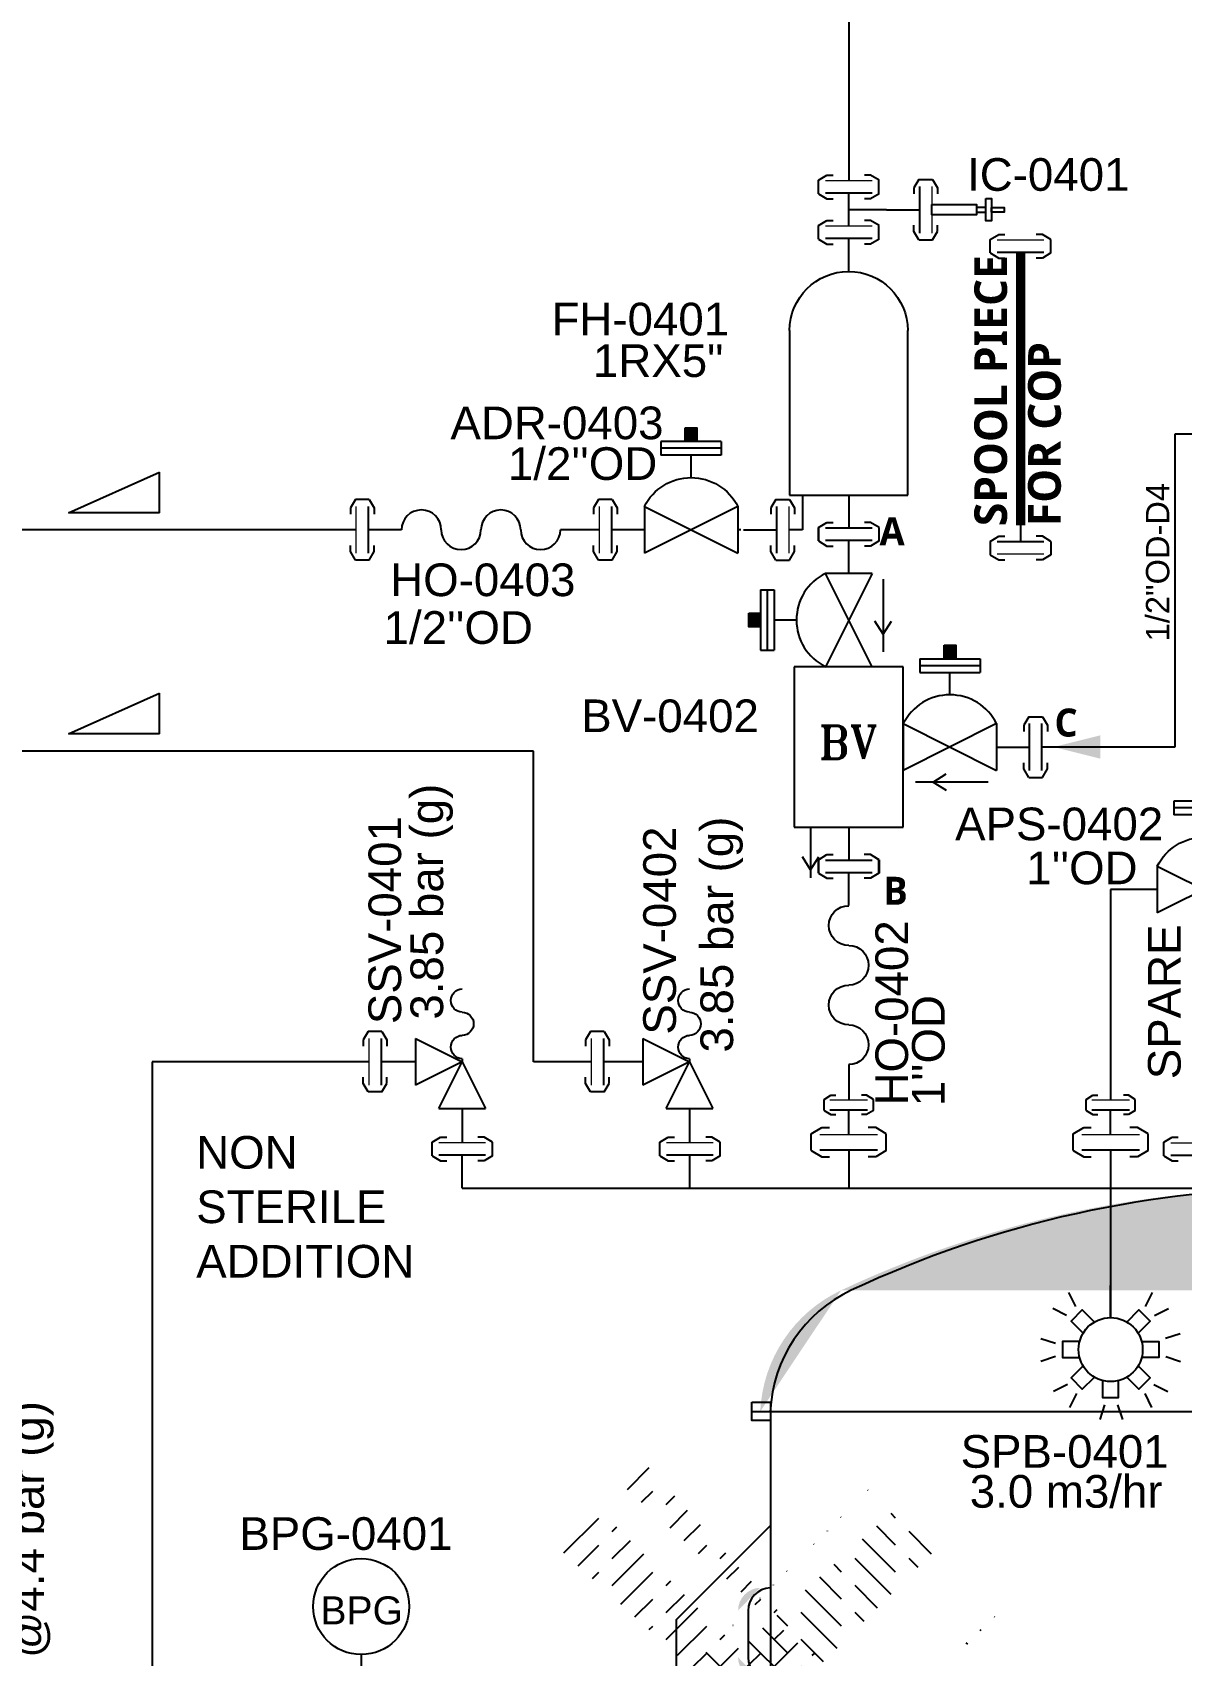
# Model space of a CAD drawing. Header units: millimetres. Extents: x -6754 to 5895, y -4820 to 1016.
# Drawn here: x -1729.7 to -1606.6, y -1649 to -1475.1 of the extents above; entities that cross this region are included whole.
import ezdxf

# ---------------------------------------------------------------- set-up
doc = ezdxf.new("R2010")
doc.units = ezdxf.units.MM
doc.linetypes.add('HIDDEN', pattern=[0.375, 0.25, -0.125])
doc.layers.get('0').update_dxf_attribs({"linetype": 'CONTINUOUS'})
for name, color, linetype in [('can_move', 7, 'CONTINUOUS'), ('E---INDID------', 7, 'CONTINUOUS'), ('E---INDID-TEXT-25-35', 2, 'CONTINUOUS'), ('P---PEQID------', 7, 'CONTINUOUS'), ('P---PEQID-TEXT-25-35', 2, 'CONTINUOUS'), ('P---PFLGD------', 7, 'CONTINUOUS'), ('P---PHOSD-TEXT-25-35', 2, 'CONTINUOUS'), ('P---PLINB-CA050', 7, 'CONTINUOUS'), ('P---PLINB-CHWR047', 7, 'CONTINUOUS'), ('P---PLINB-CIPS114', 7, 'CONTINUOUS'), ('P---PLINB-DRH199', 7, 'CONTINUOUS'), ('P---PLINB-DROD088', 7, 'CONTINUOUS'), ('P---PLINB-DROD100', 7, 'CONTINUOUS'), ('P---PLINB-DROD108', 7, 'CONTINUOUS'), ('P---PLINB-DROD114', 7, 'CONTINUOUS'), ('P---PLINB-DROD122', 7, 'CONTINUOUS'), ('P---PLINB-N201', 7, 'CONTINUOUS'), ('P---PLINB-N2048', 7, 'CONTINUOUS'), ('P---PLINB-P264', 7, 'CONTINUOUS'), ('P---PLINB-PS019', 7, 'CONTINUOUS'), ('P---PLINB-PS110', 7, 'CONTINUOUS'), ('P---PVL3D-TEXT-25-35', 2, 'CONTINUOUS'), ('P---PVLSD-TEXT-18-25', 3, 'CONTINUOUS'), ('P---PVLSD-TEXT-25-35', 2, 'CONTINUOUS'), ('P---STRND------', 7, 'CONTINUOUS'), ('P---STRND-TEXT-25-35', 2, 'CONTINUOUS'), ('P---TANKB-V04', 7, 'CONTINUOUS'), ('VALVE', 6, 'CONTINUOUS')]:
    doc.layers.add(name, color=color, linetype=linetype)
doc.styles.add('ROMANS', font='romans.shx')
doc.styles.add('ROMANT', font='romant.shx')
doc.styles.get("Standard").update_dxf_attribs({"font": 'arial.ttf'})

# ---------------------------------------------------------------- blocks, each defined once
blk = doc.blocks.new('jtf')
for p, q in [((183.73, 67.05), (184.47, 67.49)), ((183.73, 65.87), (183.73, 67.05)), ((184.47, 67.49), (185.01, 67.49)), ((188.27, 67.49), (187.73, 67.49)), ((189.01, 67.05), (188.27, 67.49)), ((189.01, 65.87), (189.01, 67.05)), ((183.73, 65.87), (184.47, 65.43)), ((184.47, 65.43), (185.01, 65.43)), ((186.37, 63.29), (186.37, 65.92)), ((188.27, 65.43), (187.73, 65.43)), ((189.01, 65.87), (188.27, 65.43)), ((182.36, 63.37), (183.48, 64.04)), ((182.36, 61.57), (182.36, 63.37)), ((183.48, 64.04), (184.3, 64.04)), ((189.26, 64.04), (188.44, 64.04)), ((190.38, 63.37), (189.26, 64.04)), ((190.38, 61.57), (190.38, 63.37)), ((182.36, 61.57), (183.48, 60.91)), ((183.48, 60.91), (184.3, 60.91)), ((186.37, 61.66), (186.37, 57.54)), ((189.26, 60.91), (188.44, 60.91)), ((190.38, 61.57), (189.26, 60.91))]:
    blk.add_line(p, q)
at = {"color": 6, "lineweight": 15}
for points in [[(184.34, 67), (188.4, 67)], [(183.28, 63.29), (189.46, 63.29)]]:
    blk.add_lwpolyline(points, dxfattribs=at)
at = {"color": 1}
for points in [[(184.34, 65.92), (188.4, 65.92)], [(183.28, 61.66), (189.46, 61.66)]]:
    blk.add_lwpolyline(points, dxfattribs=at)
blk = doc.blocks.new('phi_15862574930')
at = {"color": 0, "linetype": 'ByBlock'}
blk.add_blockref('jtf', (-186.37, -63.29), dxfattribs=at)
at = {"flags": 1}
for p, rotation in [((0, 3.71), 90), ((0, -5.75), 270)]:
    blk.add_attdef('PHI_CONNECTIONPOINT', p, '', height=0.1, rotation=rotation, dxfattribs=at)
for tag, p in [('MPLANT', (3.84, 1.79)), ('CODE', (6.17, -1.71))]:
    blk.add_attdef(tag, p, '', height=2.5)
blk.add_attdef('PHI_INSERTPOINT', (0, 0), '', height=0.1, dxfattribs=at)
blk = doc.blocks.new('rgyjryjyfrjfhjgfgj')
at = {"color": 0, "linetype": 'ByBlock'}
for p, q in [((716.48, 396.87), (717.39, 397.41)), ((717.39, 397.41), (718.05, 397.41)), ((722.07, 397.41), (721.4, 397.41)), ((722.97, 396.87), (722.07, 397.41)), ((722.97, 395.42), (722.97, 396.87)), ((716.48, 395.42), (717.39, 394.88)), ((717.39, 394.88), (718.05, 394.88)), ((722.07, 394.88), (721.4, 394.88)), ((722.97, 395.42), (722.07, 394.88))]:
    blk.add_line(p, q, dxfattribs=at)
at = {"color": 6, "linetype": 'ByBlock'}
blk.add_line((719.73, 391.95), (719.73, 395.48), dxfattribs=at)
at = {"color": 1, "linetype": 'ByBlock', "lineweight": 15}
blk.add_lwpolyline([(717.23, 396.8), (722.23, 396.8)], dxfattribs=at)
at = {"color": 6, "linetype": 'ByBlock'}
blk.add_lwpolyline([(717.23, 395.48), (722.23, 395.48)], dxfattribs=at)
blk = doc.blocks.new('phi_15825218758')
at = {"color": 0, "linetype": 'ByBlock'}
blk.add_line((-3.24, 3.47), (-3.24, 4.92), dxfattribs=at)
blk.add_blockref('rgyjryjyfrjfhjgfgj', (-719.73, -391.95), dxfattribs=at)
at = {"flags": 1}
for p, rotation in [((0, 4.85), 90), ((0, 0), 270)]:
    blk.add_attdef('PHI_CONNECTIONPOINT', p, '', height=0.1, rotation=rotation, dxfattribs=at)
blk = doc.blocks.new('phi_158253411749')
at = {"color": 0, "linetype": 'ByBlock'}
for p, q in [((-5.27, 0), (-5.27, 14.69)), ((5.27, 14.69), (5.27, 0)), ((5.27, 0), (-5.27, 0))]:
    blk.add_line(p, q, dxfattribs=at)
blk.add_arc((0, 14.69), 5.27, 0, 180, dxfattribs=at)
at = {"flags": 1}
for p, rotation in [((0, 19.96), 90), ((0, 0), 270), ((3.7, 0), 270)]:
    blk.add_attdef('PHI_CONNECTIONPOINT', p, '', height=0.1, rotation=rotation, dxfattribs=at)
for tag, p in [('CODE', (10.48, 12.92)), ('SIZE1_PRAJ', (9.13, 8.87)), ('USER1', (11.27, 4.28))]:
    blk.add_attdef(tag, p, '', height=3.5)
blk = doc.blocks.new('2B100D4')
at = {"color": 3}
for points in [[(25.22, 36.77), (25.22, 48.32)], [(12.66, 40.82), (10.14, 45.81)], [(37.78, 40.82), (40.31, 45.81)], [(9.36, 37.55), (4.39, 40)], [(19.36, 35.17), (15.01, 39.51), (10.93, 35.43), (15.27, 31.09)], [(31.09, 35.17), (35.43, 39.51), (39.51, 35.43), (35.17, 31.09)], [(41.09, 37.55), (46.05, 40)], [(45.01, 29.34), (50.33, 31.08)], [(5.31, 27.37), (0, 29.11)], [(14.04, 28.11), (7.9, 28.11), (7.9, 22.33), (14.04, 22.33)], [(36.41, 28.11), (42.55, 28.11), (42.55, 22.33), (36.41, 22.33)], [(5.29, 22.72), (0.04, 20.94)], [(15.27, 19.36), (10.93, 15.01), (15.01, 10.93), (19.36, 15.27)], [(35.17, 19.36), (39.51, 15.01), (35.43, 10.93), (31.09, 15.27)], [(45.16, 22.72), (50.4, 20.94)], [(9.63, 12.66), (4.64, 10.14)], [(22.33, 14.04), (22.33, 7.9), (28.11, 7.9), (28.11, 14.04)], [(40.82, 12.66), (45.81, 10.14)], [(12.89, 9.36), (10.44, 4.39)], [(37.55, 9.36), (40, 4.39)], [(23.07, 5.31), (21.33, 0)], [(27.72, 5.29), (29.5, 0.04)]]:
    blk.add_lwpolyline(points, dxfattribs=at)
blk.add_circle((25.22, 25.22), 11.55, dxfattribs=at)
blk = doc.blocks.new('phi_158253683561')
at = {"color": 0, "linetype": 'ByBlock', "xscale": 0.395994, "yscale": 0.395994, "zscale": 0.395994}
blk.add_blockref('2B100D4', (-9.99, -9.99), dxfattribs=at)
at = {"flags": 1}
blk.add_attdef('PHI_CONNECTIONPOINT', (0, 9.15), '', height=0.1, rotation=90, dxfattribs=at)
blk.add_attdef('PHI_INSERTPOINT', (0, 0), '', height=0.1, dxfattribs=at)
blk.add_attdef('CODE', (-3.68, -15.21), '', height=3)
blk = doc.blocks.new('phi_15863486504')
at = {"color": 0, "linetype": 'ByBlock'}
blk.add_line((0, 4.27), (0, 0), dxfattribs=at)
blk.add_circle((0, 9.41), 5.14, dxfattribs=at)
blk.add_text('BPG', height=3, dxfattribs=at).set_placement((-4.37, 7.5))
blk.add_attdef('PLANT_BMK', (1.38, 15.48), '', height=3.5, rotation=90)
at = {"flags": 1}
for tag in ['PHI_CONNECTIONPOINT', 'PHI_INSERTPOINT']:
    blk.add_attdef(tag, (0, 0), '', height=0.1, rotation=270, dxfattribs=at)
blk = doc.blocks.new('ADV')
at = {"color": 6}
blk.add_arc((1709.4, 811.99), 5.59, 26.5651, 153.4349, dxfattribs=at)
at = {"layer": 'VALVE'}
for p, q in [((1706.18, 821.46), (1712.63, 821.46)), ((1706.18, 821.46), (1706.18, 819.98)), ((1706.18, 820.72), (1712.63, 820.72)), ((1712.63, 821.46), (1712.63, 819.98)), ((1706.18, 819.98), (1712.63, 819.98)), ((1709.4, 817.58), (1709.4, 819.98)), ((1704.4, 814.49), (1704.4, 809.49)), ((1714.4, 814.49), (1704.4, 809.49)), ((1704.4, 814.49), (1714.4, 809.49)), ((1714.4, 814.49), (1714.4, 809.49))]:
    blk.add_line(p, q, dxfattribs=at)
blk = doc.blocks.new('phi_15863337301')
at = {"color": 0, "linetype": 'ByBlock'}
blk.add_blockref('ADV', (-1709.4, -811.99), dxfattribs=at)
at = {"flags": 1}
blk.add_attdef('PHI_CONNECTIONPOINT', (-5, 0), '', height=0.1, rotation=180, dxfattribs=at)
for tag, p in [('PHI_INSERTPOINT', (0, 0)), ('PHI_CONNECTIONPOINT', (5, 0))]:
    blk.add_attdef(tag, p, '', height=0.1, dxfattribs=at)
for tag, p in [('PRJ_TAG_B', (-8.12, -5.93)), ('DNCALC', (-3.96, -9.44))]:
    blk.add_attdef(tag, p, '', height=2.5)
blk = doc.blocks.new('hhg')
at = {"color": 6}
for centre, start, end in [((385.22, 231.26), 0, 180), ((395.86, 231.26), 0, 180), ((390.54, 231.26), 180, 0), ((401.18, 231.26), 180, 0)]:
    blk.add_arc(centre, 2.66, start, end, dxfattribs=at)
blk = doc.blocks.new('phi_158624461021')
at = {"color": 0, "linetype": 'ByBlock', "xscale": 0.8, "yscale": 0.8, "zscale": 0.8}
blk.add_blockref('hhg', (-306.05, -185.01), dxfattribs=at)
for tag, p, height in [('CODE', (2.57, 8.01), 3.5), ('DN', (4.94, 3.52), 3.5), ('DNCALC', (4.94, 3.52), 2)]:
    blk.add_attdef(tag, p, '', height=height)
at = {"flags": 1}
blk.add_attdef('PHI_CONNECTIONPOINT', (0, 0), '', height=0.08, rotation=180, dxfattribs=at)
blk.add_attdef('PHI_CONNECTIONPOINT', (17.03, 0), '', height=0.08, dxfattribs=at)
blk = doc.blocks.new('phi_158624437617')
at = {"color": 0, "linetype": 'ByBlock'}
blk.add_line((-3.24, 3.47), (-3.24, 4.92), dxfattribs=at)
blk.add_blockref('rgyjryjyfrjfhjgfgj', (-719.73, -391.95), dxfattribs=at)
at = {"flags": 1}
for p, rotation in [((0, 4.85), 90), ((0, 0), 270)]:
    blk.add_attdef('PHI_CONNECTIONPOINT', p, '', height=0.1, rotation=rotation, dxfattribs=at)
blk = doc.blocks.new('icc')
at = {"color": 0, "linetype": 'ByBlock'}
for points in [[(253.08, 350.51), (257.85, 350.51), (257.85, 349.41), (253.08, 349.41)], [(258.86, 350.2), (257.85, 350.2), (257.85, 349.71), (258.86, 349.71)], [(258.86, 351.15), (259.47, 351.15), (259.47, 348.77), (258.86, 348.77)], [(259.47, 350.2), (260.84, 350.2), (260.84, 349.71), (259.47, 349.71)]]:
    blk.add_lwpolyline(points, close=True, dxfattribs=at)
blk = doc.blocks.new('phi_15578922970')
at = {"color": 0, "linetype": 'ByBlock'}
blk.add_blockref('icc', (-253.08, -349.96), dxfattribs=at)
at = {"ltscale": 10, "flags": 1}
blk.add_attdef('PHI_CONNECTIONPOINT', (0, 0), '', height=0.1, rotation=180, dxfattribs=at)
blk = doc.blocks.new('sfv')
at = {"color": 6}
for p, q in [((2248.38, 718.56), (2248.38, 718.24)), ((2253.38, 718.24), (2257.08, 718.24)), ((2248.38, 713.24), (2248.38, 709.55))]:
    blk.add_line(p, q, dxfattribs=at)
for centre, start, end in [((2248.35, 724.79), 271.5052, 88.4948), ((2248.42, 722.3), 91.5052, 268.4948), ((2248.35, 719.81), 271.5052, 88.4948)]:
    blk.add_arc(centre, 1.25, start, end, dxfattribs=at)
at = {"layer": 'VALVE', "color": 6}
for p, q in [((2253.38, 720.74), (2248.38, 718.24)), ((2253.38, 720.74), (2253.38, 715.74)), ((2248.38, 718.24), (2245.88, 713.24)), ((2248.38, 718.24), (2253.38, 715.74)), ((2250.88, 713.24), (2248.38, 718.24)), ((2250.88, 713.24), (2245.88, 713.24))]:
    blk.add_line(p, q, dxfattribs=at)
blk = doc.blocks.new('phi_167630542311')
at = {"color": 0, "linetype": 'ByBlock'}
blk.add_blockref('sfv', (-2248.38, -709.55), dxfattribs=at)
at = {"color": 7}
for tag, p in [('CODE', (-21.81, 6.29)), ('USER1', (-21.81, 1.97)), ('USER2', (-21.81, -2.3))]:
    blk.add_attdef(tag, p, '', height=3.5, dxfattribs=at)
at = {"flags": 1}
blk.add_attdef('PHI_CONNECTIONPOINT', (8.7, 8.7), '', height=0.1, dxfattribs=at)
blk.add_attdef('PHI_CONNECTIONPOINT', (0, 0), '', height=0.1, rotation=270, dxfattribs=at)
blk = doc.blocks.new('DIPLE JACKETED VESSELS')
at = {"linetype": 'ByBlock'}
h = blk.add_hatch(dxfattribs=at)
h.set_pattern_fill('AR-HBONE', color=0, scale=0.020121, style=0)
h.set_pattern_definition([(45, (850689347.6396, 434379032.792), (0, 2.8910109482974), [6.132760338077, -2.044253446026]), (135, (850689349.0851, 434379034.2374), (3e-16, 2.8910109482974), [6.132760338077, -2.044253446026])])
edge = h.paths.add_edge_path()
edge.add_line((-846.73, -1725.95), (-836.67, -1725.95))
edge.add_line((-836.67, -1725.95), (-836.67, -1723.25))
edge.add_arc((-836.59, -1720.81), 2.44, 180.0172, 268.0941, ccw=False)
edge.add_line((-839.03, -1720.81), (-839.03, -1715.8))
edge.add_arc((-836.59, -1715.8), 2.44, 91.9059, 180.0172, ccw=False)
edge.add_line((-836.67, -1713.37), (-836.67, -1709.65))
edge.add_arc((-836.59, -1707.21), 2.44, 180.0172, 268.0941, ccw=False)
edge.add_line((-839.03, -1707.21), (-839.03, -1702.21))
edge.add_arc((-836.59, -1702.21), 2.44, 91.9059, 180.0172, ccw=False)
edge.add_line((-836.67, -1699.77), (-836.67, -1696.05))
edge.add_arc((-836.59, -1693.62), 2.44, 180.0172, 268.0941, ccw=False)
edge.add_line((-839.03, -1693.62), (-839.03, -1688.61))
edge.add_arc((-836.59, -1688.61), 2.44, 91.9059, 180.0172, ccw=False)
edge.add_line((-836.67, -1686.17), (-836.67, -1679.53))
edge.add_line((-836.67, -1679.53), (-846.73, -1689.59))
edge.add_line((-846.73, -1689.59), (-846.73, -1725.95))
h = blk.add_hatch(dxfattribs=at)
h.set_pattern_fill('AR-HBONE', color=0, scale=0.0201206, style=0)
h.paths.add_polyline_path([(-711.11, -1689.59), (-721.16, -1679.54), (-721.16, -1686.17, -0.402562), (-718.82, -1688.61), (-718.82, -1693.62, -0.40271), (-721.16, -1696.05), (-721.16, -1699.77, -0.402562), (-718.82, -1702.2), (-718.82, -1707.21, -0.40271), (-721.16, -1709.65), (-721.16, -1713.37, -0.402562), (-718.82, -1715.8), (-718.82, -1720.81, -0.40271), (-721.16, -1723.25), (-721.16, -1726.96, -0.402562), (-718.82, -1729.4), (-718.82, -1734.41, -0.40271), (-721.16, -1736.84), (-721.16, -1740.56, -0.402562), (-718.82, -1743), (-718.82, -1748.01, -0.40271), (-721.16, -1750.44), (-721.16, -1754.16, -0.402562), (-718.82, -1756.59), (-718.82, -1761.6, -0.40271), (-721.16, -1764.04), (-721.16, -1767.76, -0.40443), (-718.8, -1770.19), (-718.8, -1775.2, -0.404822), (-721.16, -1777.64, -0.026538), (-721.28, -1779.23, -0.404399), (-720, -1782.37), (-721.86, -1787.02, -0.495835), (-725.6, -1788.05, -0.050753), (-727.98, -1789.98, -0.018613), (-728.94, -1790.56, -0.01039), (-729.54, -1790.88, -0.404035), (-730.87, -1793.99), (-735.48, -1795.93, -0.403339), (-738.64, -1794.71, -0.004219), (-740.47, -1795.38, -0.002133), (-741.4, -1795.7, -0.003162), (-742.79, -1796.17), (-736.7, -1804.83, -0.034291), (-733, -1803.44, 0.075492), (-722.23, -1798.36, 0.122495), (-714.08, -1789.35, 0.123519), (-711.11, -1777.48)])
h = blk.add_hatch(dxfattribs=at)
h.set_pattern_fill('AR-HBONE', color=0, scale=0.020121, style=0)
h.set_pattern_definition([(45, (850689347.6552, 434379054.2007), (0, 2.8910109482974), [6.132760338077, -2.044253446026]), (135, (850689349.1007, 434379055.6462), (3e-16, 2.8910109482974), [6.132760338077, -2.044253446026])])
edge = h.paths.add_edge_path()
edge.add_arc((-835.55, -1781.47), 2.44, 113.7652, 201.841, ccw=False)
edge.add_arc((-821.56, -1777.36), 15.09, 180.4721, 187.1417, ccw=False)
edge.add_line((-836.65, -1777.48), (-836.65, -1777.48))
edge.add_line((-836.65, -1777.48), (-846.71, -1777.48))
edge.add_arc((-821.56, -1777.48), 25.15, 180, 243.1534)
edge.add_arc((-817.9, -1771.66), 32, 242.0152, 248.5951)
edge.add_arc((-778.89, -1686.59), 125.55, 246.1876, 249.4688)
edge.add_arc((-778.88, -1686.59), 125.56, 249.4688, 250.3466)
edge.add_line((-821.11, -1804.83), (-815.03, -1796.17))
edge.add_arc((-778.91, -1686.47), 115.49, 248.6089, 251.7749, ccw=False)
edge.add_arc((-790.43, -1717.29), 82.59, 248.2545, 249.6338)
edge.add_arc((-821.38, -1793.69), 2.44, 247.1815, 334.9168, ccw=False)
edge.add_line((-822.33, -1795.93), (-826.95, -1793.99))
edge.add_arc((-826, -1791.74), 2.44, 159.0874, 247.1617, ccw=False)
edge.add_arc((-821.56, -1777.36), 15.09, 243.5832, 244.8587)
edge.add_arc((-778.91, -1686.47), 115.49, 244.8587, 245.3637)
edge.add_arc((-810, -1755.75), 39.57, 239.8881, 244.4657, ccw=False)
edge.add_arc((-821.56, -1777.36), 15.09, 225.1231, 236.7102, ccw=False)
edge.add_arc((-833.69, -1786.11), 2.44, 201.8533, 307.3424, ccw=False)
edge.add_line((-835.95, -1787.02), (-837.82, -1782.37))
at = {"color": 0, "linetype": 'ByBlock'}
for p, q in [((-836.65, -1667.26), (-836.65, -1777.36)), ((-846.73, -1689.59), (-836.67, -1679.53)), ((-846.73, -1689.59), (-846.73, -1725.95)), ((-839.03, -1688.61), (-839.03, -1693.62)), ((-718.82, -1688.61), (-718.82, -1693.62)), ((-839.03, -1702.21), (-839.03, -1707.21)), ((-718.82, -1702.21), (-718.82, -1707.21)), ((-839.03, -1715.8), (-839.03, -1720.81)), ((-718.82, -1715.8), (-718.82, -1720.81)), ((-846.73, -1725.95), (-836.67, -1725.95)), ((-718.82, -1729.4), (-718.82, -1734.41)), ((-718.82, -1743), (-718.82, -1748.01)), ((-718.82, -1756.59), (-718.82, -1761.6)), ((-718.8, -1770.19), (-718.8, -1775.2)), ((-846.71, -1777.48), (-836.65, -1777.48)), ((-837.82, -1782.37), (-835.95, -1787.02)), ((-720, -1782.37), (-721.86, -1787.02)), ((-826.95, -1793.99), (-822.33, -1795.93)), ((-730.87, -1793.99), (-735.48, -1795.93)), ((-815.03, -1796.17), (-821.11, -1804.83)), ((-742.79, -1796.17), (-736.7, -1804.83))]:
    blk.add_line(p, q, dxfattribs=at)
for p, q in [((-721.16, -1777.36), (-721.16, -1666.84)), ((-721.16, -1679.54), (-711.11, -1689.59)), ((-721.16, -1777.36), (-721.16, -1679.54)), ((-711.11, -1689.59), (-711.11, -1777.48)), ((-736.7, -1804.83), (-742.79, -1796.17))]:
    blk.add_line(p, q)
for centre, radius, start, end in [((-778.92, -1758.84), 115.49, 64.8588, 115.1413), ((-821.58, -1667.95), 15.09, 115.1413, 177.3924), ((-736.4, -1668.11), 15.29, 4.782, 64.66), ((-836.59, -1688.61), 2.44, 91.9059, 180.0018), ((-721.26, -1688.61), 2.44, 359.9982, 88.0941), ((-836.59, -1693.62), 2.44, 179.9982, 268.0941), ((-721.26, -1693.62), 2.44, 271.9059, 0.0018), ((-836.59, -1702.21), 2.44, 91.9059, 180.0018), ((-721.26, -1702.21), 2.44, 359.9982, 88.0941), ((-836.59, -1707.21), 2.44, 179.9982, 268.0941), ((-721.26, -1707.21), 2.44, 271.9059, 0.0018), ((-836.59, -1715.8), 2.44, 91.9059, 180.0018), ((-721.26, -1715.8), 2.44, 359.9982, 88.0941), ((-836.59, -1720.81), 2.44, 179.9982, 268.0941), ((-721.26, -1720.81), 2.44, 271.9059, 0.0018), ((-721.26, -1729.4), 2.44, 359.9982, 88.0941), ((-721.26, -1734.41), 2.44, 271.9059, 0.0018), ((-721.26, -1743), 2.44, 359.9982, 88.0941), ((-721.26, -1748.01), 2.44, 271.9059, 0.0018), ((-721.26, -1756.59), 2.44, 359.9982, 88.0941), ((-721.26, -1761.6), 2.44, 271.9059, 0.0018), ((-721.24, -1770.19), 2.44, 359.9982, 88.0941), ((-721.24, -1775.2), 2.44, 271.8434, 0.0018), ((-821.56, -1777.48), 25.15, 180, 244.8587), ((-821.56, -1777.36), 15.09, 180, 244.8587), ((-736.25, -1777.36), 15.09, 295.1412, 0), ((-736.25, -1777.36), 15.09, 295.1413, 0), ((-835.55, -1781.47), 2.44, 113.7652, 201.8611), ((-722.26, -1781.47), 2.44, 338.1389, 66.2348), ((-833.69, -1786.11), 2.44, 201.8575, 307.3424), ((-724.12, -1786.11), 2.44, 232.6576, 338.1425), ((-826, -1791.74), 2.44, 158.3029, 247.1833), ((-731.81, -1791.74), 2.44, 292.8167, 21.6971), ((-778.91, -1686.47), 115.49, 244.8587, 295.1412), ((-821.38, -1793.69), 2.44, 247.1797, 335.046), ((-736.43, -1793.69), 2.44, 204.954, 292.8203), ((-778.89, -1686.59), 125.55, 244.8587, 250.3466)]:
    blk.add_arc(centre, radius, start, end, dxfattribs=at)
for centre, radius, start, end in [((-736.26, -1777.36), 15.1, 340.5716, 355.2711), ((-765.66, -1776.15), 44.52, 356.8399, 358.4412), ((-736.25, -1777.49), 25.14, 331.8398, 0.0056), ((-736.25, -1777.36), 15.1, 324.1467, 340.5654), ((-736.26, -1777.35), 15.1, 314.88, 324.1412), ((-736.25, -1777.36), 15.09, 303.255, 314.8768), ((-736.88, -1776.31), 16.31, 293.3966, 303.0951), ((-736.26, -1777.48), 25.16, 303.9052, 331.8398), ((-757.13, -1739.02), 58.62, 290.8049, 294.2148), ((-778.91, -1686.47), 115.49, 293.3751, 294.8316), ((-778.91, -1686.47), 115.49, 290.4046, 291.6446), ((-778.83, -1686.68), 115.26, 288.2232, 289.4382), ((-778.91, -1686.47), 115.49, 289.4377, 290.4046), ((-744.36, -1765.43), 39.68, 286.6364, 303.9052), ((-724.75, -1831.06), 28.82, 106.6364, 114.4922)]:
    blk.add_arc(centre, radius, start, end)
blk = doc.blocks.new('phi_16778223897')
at = {"color": 0, "linetype": 'ByBlock'}
blk.add_blockref('DIPLE JACKETED VESSELS', (778.92, 1643.35), dxfattribs=at)
at = {"flags": 1}
for tag, p in [('PHI_INSERTPOINT', (0, 0)), ('PHI_CONNECTIONPOINT', (0, 0)), ('PHI_CONNECTIONPOINT', (0.02, -158.61))]:
    blk.add_attdef(tag, p, '', height=0.1, rotation=270, dxfattribs=at)
for tag, p in [('P_NAME', (-9.75, -51.54)), ('USER1', (-6.65, -57.39)), ('USER2', (-6.65, -61.51)), ('USER3', (-6.65, -65.73)), ('USER4', (-6.65, -69.85)), ('CODE', (-6.15, -75.89)), ('CAPACITY_PJ', (-9.43, -80.03))]:
    blk.add_attdef(tag, p, '', height=3.5)
blk = doc.blocks.new('3WAY')
at = {"color": 5, "linetype": 'ByBlock'}
for p, q in [((3182.77, -963.17), (3183.68, -962.63)), ((3182.77, -964.62), (3182.77, -963.17)), ((3183.68, -962.63), (3184.34, -962.63)), ((3188.35, -962.63), (3187.69, -962.63)), ((3189.26, -963.17), (3188.35, -962.63)), ((3189.26, -964.62), (3189.26, -963.17)), ((3182.77, -964.62), (3183.68, -965.16)), ((3186.01, -968.09), (3186.01, -964.56)), ((3189.26, -964.62), (3188.35, -965.16)), ((3183.68, -965.16), (3184.34, -965.16)), ((3188.35, -965.16), (3187.69, -965.16)), ((3188.51, -968.09), (3183.51, -968.09)), ((3188.51, -978.09), (3183.51, -968.09)), ((3188.51, -968.09), (3183.51, -978.09)), ((3176.55, -969.86), (3176.55, -976.32)), ((3176.55, -969.86), (3178.03, -969.86)), ((3177.29, -969.86), (3177.29, -976.32)), ((3178.03, -969.86), (3178.03, -976.32)), ((3180.42, -973.09), (3178.03, -973.09)), ((3176.55, -976.32), (3178.03, -976.32)), ((3191.86, -978.09), (3180.17, -978.09)), ((3180.17, -978.09), (3180.17, -995.29)), ((3188.51, -978.09), (3183.51, -978.09)), ((3191.86, -995.29), (3191.86, -978.09)), ((3193.63, -977.23), (3200.08, -977.23)), ((3193.63, -977.23), (3193.63, -978.71)), ((3193.63, -977.97), (3200.08, -977.97)), ((3193.63, -978.71), (3200.08, -978.71)), ((3196.86, -981.1), (3196.86, -978.71)), ((3200.08, -977.23), (3200.08, -978.71)), ((3205.32, -983.45), (3204.78, -984.35)), ((3205.32, -983.45), (3206.78, -983.45)), ((3206.78, -983.45), (3207.32, -984.35)), ((3191.86, -984.19), (3191.86, -989.19)), ((3201.85, -984.19), (3191.86, -989.19)), ((3191.86, -984.19), (3201.85, -989.19)), ((3201.85, -984.19), (3201.85, -989.19)), ((3204.78, -984.35), (3204.78, -985.02)), ((3207.32, -984.35), (3207.32, -985.02)), ((3201.85, -986.69), (3205.39, -986.69)), ((3204.78, -989.03), (3204.78, -988.37)), ((3205.32, -989.94), (3204.78, -989.03)), ((3206.78, -989.94), (3207.32, -989.03)), ((3207.32, -989.03), (3207.32, -988.37)), ((3205.32, -989.94), (3206.78, -989.94)), ((3180.17, -995.29), (3191.86, -995.29)), ((3186.01, -995.29), (3186.01, -998.83)), ((3182.77, -998.76), (3183.68, -998.22)), ((3182.77, -998.76), (3182.77, -1000.21)), ((3183.68, -998.22), (3184.34, -998.22)), ((3188.35, -998.22), (3187.69, -998.22)), ((3189.26, -998.76), (3188.35, -998.22)), ((3189.26, -998.76), (3189.26, -1000.21)), ((3182.77, -1000.21), (3183.68, -1000.75)), ((3183.68, -1000.75), (3184.34, -1000.75)), ((3188.35, -1000.75), (3187.69, -1000.75)), ((3189.26, -1000.21), (3188.35, -1000.75))]:
    blk.add_line(p, q, dxfattribs=at)
for points in [[(3188.51, -963.24), (3183.51, -963.24)], [(3188.51, -964.56), (3183.51, -964.56)], [(3205.39, -989.19), (3205.39, -984.19)], [(3206.71, -989.19), (3206.71, -984.19)], [(3183.51, -998.83), (3188.51, -998.83)], [(3183.51, -1000.15), (3188.51, -1000.15)]]:
    blk.add_lwpolyline(points, dxfattribs=at)
for centre, start, end in [((3186.01, -973.09), 116.5651, 243.4349), ((3196.86, -986.69), 26.5651, 153.4349)]:
    blk.add_arc(centre, 5.59, start, end, dxfattribs=at)
blk = doc.blocks.new('phi_16778209914')
at = {"color": 0, "linetype": 'ByBlock'}
blk.add_blockref('3WAY', (-3186.01, 973.24), dxfattribs=at)
for tag, p in [('CODE', (-13.36, 0.43)), ('DNCALC', (-14.25, -3.71))]:
    blk.add_attdef(tag, p, '', height=3.5)
at = {"flags": 1}
for tag, p in [('PHI_CONNECTIONPOINT', (0, 0)), ('PHI_INSERTPOINT', (0, 0)), ('PHI_CONNECTIONPOINT', (0, -36.91))]:
    blk.add_attdef(tag, p, '', height=0.1, rotation=270, dxfattribs=at)
at = {"style": 'ROMANT'}
blk.add_attdef('P_NAME', (-3.19, -14.7), '', height=3.5, dxfattribs=at)
at = {"flags": 1}
blk.add_attdef('PHI_CONNECTIONPOINT', (20.69, -13.45), '', height=0.1, dxfattribs=at)
blk = doc.blocks.new('A$C66D9105F')
at = {"color": 5}
for p, q in [((0, 0), (0, 4.35)), ((9.77, 0), (0, 4.35)), ((0, 0), (9.77, 0))]:
    blk.add_line(p, q, dxfattribs=at)

msp = doc.modelspace()

# ---------------------------------------------------------------- hatches: boundary and pattern name
h = msp.add_hatch(color=1)
h.dxf.hatch_style = 1
h.paths.add_polyline_path([(-1658.49, -1518.9), (-1658.49, -1517.45), (-1659.73, -1517.45), (-1659.73, -1518.9)])
h = msp.add_hatch(color=1)
h.dxf.hatch_style = 1
h.paths.add_polyline_path([(-1651.7, -1538.76), (-1651.7, -1537.31), (-1652.94, -1537.31), (-1652.94, -1538.76)])
h = msp.add_hatch(color=1)
h.dxf.hatch_style = 1
h.paths.add_polyline_path([(-1630.77, -1542.17), (-1630.77, -1540.72), (-1632.01, -1540.72), (-1632.01, -1542.17)])
h = msp.add_hatch(color=1)
h.dxf.hatch_style = 1
h.paths.add_polyline_path([(-1584.74, -1690.76, 1), (-1601.39, -1690.76, 1)])
h.paths.add_polyline_path([(-1612.04, -1668.14), (-1545.07, -1668.14), (-1545.07, -1659.88), (-1612.04, -1659.88)], flags=9)
h.paths.add_polyline_path([(-1611.18, -1661.75), (-1578.1, -1661.75), (-1578.1, -1653.49), (-1611.18, -1653.49)], flags=9)
h.paths.add_polyline_path([(-1611.18, -1656.38), (-1577.13, -1656.38), (-1577.13, -1648.12), (-1611.18, -1648.12)], flags=9)
h.paths.add_polyline_path([(-1598.76, -1694.09), (-1586.18, -1694.09), (-1586.18, -1687.66), (-1598.76, -1687.66)], flags=24)
h.paths.add_polyline_path([(-1631.55, -1647.55), (-1545.85, -1647.55), (-1545.85, -1641.25), (-1631.55, -1641.25)], flags=9)
edge = h.paths.add_edge_path()
edge.add_arc((-1593.96, -1642), 115.49, 244.8587, 295.1412)
edge = h.paths.add_edge_path()
edge.add_arc((-1551.3, -1732.89), 15.09, 295.1412, 360)
edge = h.paths.add_edge_path()
edge.add_arc((-1636.62, -1732.89), 15.09, 180, 244.8587)
edge = h.paths.add_edge_path()
edge.add_line((-1651.71, -1622.8), (-1651.71, -1732.89))
edge = h.paths.add_edge_path()
edge.add_line((-1661.78, -1645.12), (-1661.78, -1681.49))
edge = h.paths.add_edge_path()
edge.add_line((-1661.78, -1645.12), (-1651.72, -1635.06))
edge = h.paths.add_edge_path()
edge.add_line((-1661.78, -1681.49), (-1651.72, -1681.49))
edge = h.paths.add_edge_path()
edge.add_arc((-1651.64, -1644.14), 2.44, 91.9059, 180.0018)
edge = h.paths.add_edge_path()
edge.add_line((-1654.08, -1644.14), (-1654.08, -1649.15))
edge = h.paths.add_edge_path()
edge.add_arc((-1651.64, -1649.15), 2.44, 179.9982, 268.0941)
edge = h.paths.add_edge_path()
edge.add_arc((-1651.64, -1657.74), 2.44, 91.9059, 180.0018)
edge = h.paths.add_edge_path()
edge.add_line((-1654.08, -1657.74), (-1654.08, -1662.75))
edge = h.paths.add_edge_path()
edge.add_arc((-1651.64, -1662.75), 2.44, 179.9982, 268.0941)
edge = h.paths.add_edge_path()
edge.add_arc((-1651.64, -1671.34), 2.44, 91.9059, 180.0018)
edge = h.paths.add_edge_path()
edge.add_line((-1654.08, -1671.34), (-1654.08, -1676.35))
edge = h.paths.add_edge_path()
edge.add_arc((-1651.64, -1676.35), 2.44, 179.9982, 268.0941)
edge = h.paths.add_edge_path()
edge.add_arc((-1593.94, -1642.13), 125.55, 244.8587, 250.3466)
edge = h.paths.add_edge_path()
edge.add_line((-1630.08, -1751.7), (-1636.17, -1760.37))
edge = h.paths.add_edge_path()
edge.add_arc((-1636.61, -1733.02), 25.15, 180, 244.8587)
edge = h.paths.add_edge_path(flags=16)
edge.add_arc((-1650.61, -1737), 2.44, 113.7652, 201.8611)
edge = h.paths.add_edge_path(flags=16)
edge.add_line((-1652.87, -1737.91), (-1651.01, -1742.56))
edge = h.paths.add_edge_path(flags=16)
edge.add_arc((-1648.74, -1741.65), 2.44, 201.8575, 307.3424)
edge = h.paths.add_edge_path()
edge.add_arc((-1641.05, -1747.28), 2.44, 158.3029, 247.1833)
edge = h.paths.add_edge_path(flags=17)
edge.add_line((-1642, -1749.53), (-1637.38, -1751.47))
edge = h.paths.add_edge_path(flags=17)
edge.add_arc((-1636.44, -1749.22), 2.44, 247.1797, 335.046)
edge = h.paths.add_edge_path()
edge.add_line((-1661.76, -1733.02), (-1651.71, -1733.02))
edge = h.paths.add_edge_path()
edge.add_arc((-1593.98, -1714.38), 115.49, 64.8588, 115.1413)
edge = h.paths.add_edge_path()
edge.add_arc((-1551.45, -1623.65), 15.29, 4.782, 64.66)
edge = h.paths.add_edge_path()
edge.add_arc((-1636.63, -1623.49), 15.09, 115.1413, 177.3924)
edge = h.paths.add_edge_path()
edge.add_line((-1536.21, -1732.89), (-1536.21, -1622.37))
edge = h.paths.add_edge_path()
edge.add_line((-1526.17, -1645.12), (-1526.17, -1692.49))
edge = h.paths.add_edge_path()
edge.add_line((-1526.17, -1645.12), (-1536.23, -1635.06))
edge = h.paths.add_edge_path()
edge.add_line((-1526.17, -1692.49), (-1536.23, -1692.49))
edge = h.paths.add_edge_path()
edge.add_arc((-1536.31, -1644.14), 2.44, 359.9982, 448.0941)
edge = h.paths.add_edge_path()
edge.add_line((-1533.87, -1644.14), (-1533.87, -1649.15))
edge = h.paths.add_edge_path()
edge.add_arc((-1536.31, -1649.15), 2.44, 271.9059, 360.0018)
edge = h.paths.add_edge_path()
edge.add_arc((-1536.31, -1657.74), 2.44, 359.9982, 448.0941)
edge = h.paths.add_edge_path()
edge.add_line((-1533.87, -1657.74), (-1533.87, -1662.75))
edge = h.paths.add_edge_path()
edge.add_arc((-1536.31, -1662.75), 2.44, 271.9059, 360.0018)
edge = h.paths.add_edge_path()
edge.add_arc((-1536.31, -1671.34), 2.44, 359.9982, 448.0941)
edge = h.paths.add_edge_path()
edge.add_line((-1533.87, -1671.34), (-1533.87, -1676.35))
edge = h.paths.add_edge_path()
edge.add_arc((-1536.31, -1676.35), 2.44, 271.9059, 360.0018)
edge = h.paths.add_edge_path()
edge.add_arc((-1536.31, -1684.94), 2.44, 359.9982, 448.0941)
edge = h.paths.add_edge_path()
edge.add_line((-1533.87, -1684.94), (-1533.87, -1689.95))
edge = h.paths.add_edge_path()
edge.add_arc((-1536.31, -1689.95), 2.44, 271.9059, 360.0018)

# ---------------------------------------------------------------- linework, layer by layer
at = {"color": 6}
for p, q in [((-1638.18, -1494.07), (-1642.23, -1494.07)), ((-1642.23, -1585.65), (-1642.23, -1589.43))]:
    msp.add_line(p, q, dxfattribs=at)
for p, q in [((-1647.17, -1524.64), (-1647.17, -1528.36)), ((-1647.17, -1528.36), (-1648.64, -1528.36)), ((-1646.31, -1560.25), (-1646.31, -1565.63)), ((-1646.31, -1564.79), (-1647.19, -1563.39)), ((-1646.31, -1564.79), (-1645.43, -1563.39)), ((-1683.62, -1598.89), (-1531.89, -1598.89)), ((-1614.17, -1598.89), (-1614.17, -1612.75))]:
    msp.add_line(p, q)
at = {"color": 8}
msp.add_line((-1652.59, -1622.8), (-1533.15, -1622.8), dxfattribs=at)
at = {"linetype": 'HIDDEN', "ltscale": 50, "const_width": 1}
msp.add_lwpolyline([(-1623.82, -1498.65), (-1623.82, -1527.9)], dxfattribs=at)
at = {"color": 1}
for points in [[(-1659.73, -1517.45), (-1658.49, -1517.45), (-1658.49, -1518.9), (-1659.73, -1518.9)], [(-1652.94, -1537.31), (-1651.7, -1537.31), (-1651.7, -1538.76), (-1652.94, -1538.76)], [(-1632.01, -1540.72), (-1630.77, -1540.72), (-1630.77, -1542.17), (-1632.01, -1542.17)]]:
    msp.add_lwpolyline(points, close=True, dxfattribs=at)
msp.add_lwpolyline([(-1652.59, -1621.82), (-1650.62, -1621.82), (-1650.62, -1623.79), (-1652.59, -1623.79)], close=True)
at = {"layer": 'can_move'}
for p, q in [((-1638.54, -1533.66), (-1638.54, -1541.44)), ((-1638.54, -1539.53), (-1639.42, -1538.14)), ((-1638.54, -1539.53), (-1637.66, -1538.14)), ((-1627.3, -1555.38), (-1635.08, -1555.38)), ((-1633.17, -1555.38), (-1631.78, -1554.49)), ((-1633.17, -1555.38), (-1631.78, -1556.26))]:
    msp.add_line(p, q, dxfattribs=at)
at = {"layer": 'P---PLINB-CA050', "color": 152, "linetype": 'Continuous', "ltscale": 0.1}
msp.add_lwpolyline([(-1642.23, -1465.57), (-1642.23, -1490.98)], dxfattribs=at)
at = {"layer": 'P---PLINB-CIPS114', "color": 62, "linetype": 'Continuous', "ltscale": 0.1}
for points in [[(-1597.74, -1518.12), (-1607.28, -1518.11)], [(-1607.28, -1518.11), (-1607.28, -1551.63)], [(-1607.28, -1551.63), (-1621.54, -1551.63)]]:
    msp.add_lwpolyline(points, dxfattribs=at)
at = {"layer": 'P---PLINB-CIPS114', "color": 62, "linetype": 'ByBlock'}
msp.add_solid([(-1620.29, -1551.63), (-1615.29, -1550.38), (-1615.29, -1552.88)], dxfattribs=at)
at = {"layer": 'P---PLINB-DRH199', "color": 7, "linetype": 'Continuous', "ltscale": 0.1}
for points in [[(-1676.01, -1552.06), (-1743.89, -1552.06)], [(-1676.01, -1585.34), (-1676.01, -1552.06)], [(-1669.82, -1585.34), (-1676.01, -1585.34)]]:
    msp.add_lwpolyline(points, dxfattribs=at)
at = {"layer": 'P---PLINB-DROD088', "color": 7, "linetype": 'Continuous', "ltscale": 0.1}
for points in [[(-1694.98, -1528.36), (-1743.89, -1528.36)], [(-1668.96, -1528.36), (-1673.1, -1528.36)], [(-1653.8, -1528.36), (-1654.11, -1528.36)]]:
    msp.add_lwpolyline(points, dxfattribs=at)
at = {"layer": 'P---PLINB-DROD114', "color": 7, "linetype": 'Continuous', "ltscale": 0.1}
for points in [[(-1693.64, -1585.34), (-1716.85, -1585.34)], [(-1716.85, -1585.34), (-1716.85, -1748.15)]]:
    msp.add_lwpolyline(points, dxfattribs=at)
at = {"layer": 'P---PLINB-PS110', "color": 32, "linetype": 'Continuous', "ltscale": 0.1}
for points in [[(-1609.17, -1566.89), (-1614.17, -1566.89)], [(-1614.17, -1566.89), (-1614.17, -1589.43)]]:
    msp.add_lwpolyline(points, dxfattribs=at)

# ---------------------------------------------------------------- block references
at = {"xscale": -1}
for p in [(-1716.04, -1526.53), (-1716.04, -1550.23)]:
    msp.add_blockref('A$C66D9105F', p, dxfattribs=at)
at = {"layer": 'E---INDID------'}
ref = msp.add_blockref('phi_15863486504', (-1694.45, -1653.12), dxfattribs=at)
ref.add_attrib('PLANT_BMK', 'BPG-0401', (-1707.5, -1637.64), dxfattribs={"layer": 'E---INDID-TEXT-25-35', "color": 7, "height": 3.5})
at = {"layer": 'P---PEQID------'}
msp.add_blockref('phi_15578922970', (-1633.32, -1494.07), dxfattribs=at)
ref = msp.add_blockref('phi_158253683561', (-1614.17, -1616.18), dxfattribs=dict(at, xscale=0.75, yscale=0.75, zscale=0.75))
ref.add_attrib('CODE', 'SPB-0401', (-1630.24, -1628.84), dxfattribs={"layer": 'P---PEQID-TEXT-25-35', "color": 7, "height": 3.5})
at = {"layer": 'P---PFLGD------'}
for p, rotation in [((-1638.18, -1494.07), 270.0000000000043), ((-1642.23, -1524.64), 180)]:
    msp.add_blockref('phi_15825218758', p, dxfattribs=dict(at, rotation=rotation))
msp.add_blockref('phi_15825218758', (-1605.24, -1598.89), dxfattribs=at)
at = {"layer": 'P---PLINB-CHWR047'}
msp.add_blockref('phi_158624437617', (-1642.23, -1568.62), dxfattribs=at)
ref = msp.add_blockref('phi_158624461021', (-1642.23, -1585.65), dxfattribs=dict(at, xscale=-1, rotation=270))
ref.add_attrib('DN', "1''OD", (-1631.95, -1590.12), dxfattribs={"layer": 'P---PHOSD-TEXT-25-35', "color": 7, "height": 3.5, "rotation": 90})
ref.add_attrib('CODE', 'HO-0402', (-1635.87, -1590.03), dxfattribs={"layer": 'P---PHOSD-TEXT-25-35', "color": 7, "height": 3.5, "rotation": 90})
at = {"layer": 'P---PLINB-CIPS114'}
ref = msp.add_blockref('phi_16778209914', (-1642.23, -1538.18), dxfattribs=at)
ref.add_attrib('CODE', 'BV-0402', (-1670.88, -1550.04), dxfattribs={"layer": 'P---PVL3D-TEXT-25-35', "color": 7, "height": 3.5})
ref.add_attrib('P_NAME', 'BV', (-1645.43, -1552.88), dxfattribs={"layer": 'P---PVL3D-TEXT-25-35', "color": 7, "height": 3.5, "style": 'ROMANT'})
at = {"layer": 'P---PLINB-DRH199', "xscale": -1, "rotation": 90}
msp.add_blockref('phi_15825218758', (-1664.96, -1585.34), dxfattribs=at)
at = {"layer": 'P---PLINB-DROD100', "xscale": -1, "rotation": 90}
msp.add_blockref('phi_15825218758', (-1664.11, -1528.36), dxfattribs=at)
at = {"layer": 'P---PLINB-DROD108', "rotation": 90.00000000000001}
msp.add_blockref('phi_158624437617', (-1690.13, -1528.36), dxfattribs=at)
at = {"layer": 'P---PLINB-DROD108'}
ref = msp.add_blockref('phi_158624461021', (-1690.13, -1528.36), dxfattribs=at)
ref.add_attrib('DN', "1/2''OD", (-1692.05, -1540.58), dxfattribs={"layer": 'P---PHOSD-TEXT-25-35', "color": 7, "height": 3.5})
ref.add_attrib('CODE', 'HO-0403', (-1691.34, -1535.47), dxfattribs={"layer": 'P---PHOSD-TEXT-25-35', "color": 7, "height": 3.5})
at = {"layer": 'P---PLINB-DROD114'}
ref = msp.add_blockref('phi_167630542311', (-1683.62, -1594.03), dxfattribs=dict(at, xscale=-1))
ref.add_attrib('CODE', 'SSV-0401', (-1690.17, -1581.32), dxfattribs={"layer": 'P---PVLSD-TEXT-25-35', "color": 7, "height": 3.5, "rotation": 90})
ref.add_attrib('USER1', '3.85 bar (g)', (-1685.67, -1580.83), dxfattribs={"layer": 'P---PVLSD-TEXT-25-35', "color": 7, "height": 3.5, "rotation": 90})
at = {"layer": 'P---PLINB-DROD114', "xscale": -1, "rotation": 90}
msp.add_blockref('phi_15825218758', (-1688.78, -1585.34), dxfattribs=at)
at = {"layer": 'P---PLINB-DROD114', "xscale": -1}
msp.add_blockref('phi_15825218758', (-1683.62, -1598.89), dxfattribs=at)
at = {"layer": 'P---PLINB-DROD122'}
ref = msp.add_blockref('phi_167630542311', (-1659.28, -1594.03), dxfattribs=dict(at, xscale=-1))
ref.add_attrib('CODE', 'SSV-0402', (-1660.74, -1582.44), dxfattribs={"layer": 'P---PVLSD-TEXT-25-35', "color": 7, "height": 3.5, "rotation": 90})
ref.add_attrib('USER1', '3.85 bar (g)', (-1654.61, -1584.36), dxfattribs={"layer": 'P---PVLSD-TEXT-25-35', "color": 7, "height": 3.5, "rotation": 90})
at = {"layer": 'P---PLINB-DROD122', "xscale": -1}
msp.add_blockref('phi_15825218758', (-1659.23, -1598.89), dxfattribs=at)
at = {"layer": 'P---PLINB-N201', "xscale": -1}
msp.add_blockref('phi_15825218758', (-1623.82, -1502.18), dxfattribs=at)
at = {"layer": 'P---PLINB-N201', "rotation": 180}
msp.add_blockref('phi_15825218758', (-1623.82, -1526.13), dxfattribs=at)
at = {"layer": 'P---PLINB-N2048', "xscale": -1}
for p in [(-1642.23, -1495.84), (-1642.23, -1500.69)]:
    msp.add_blockref('phi_15825218758', p, dxfattribs=at)
at = {"layer": 'P---PLINB-P264', "rotation": 270}
msp.add_blockref('phi_15825218758', (-1653.5, -1528.36), dxfattribs=at)
at = {"layer": 'P---PLINB-PS019'}
msp.add_blockref('phi_15862574930', (-1642.23, -1593.14), dxfattribs=at)
at = {"layer": 'P---PLINB-PS110'}
msp.add_blockref('phi_15862574930', (-1614.17, -1593.14), dxfattribs=at)
at = {"layer": 'P---STRND------'}
ref = msp.add_blockref('phi_158253411749', (-1642.23, -1524.64), dxfattribs=dict(at, xscale=-1.2, yscale=1.2, zscale=1.2))
ref.add_attrib('USER1', '1RX5"', (-1669.62, -1511.99), dxfattribs={"layer": 'P---STRND-TEXT-25-35', "color": 7, "height": 3.5})
ref.add_attrib('CODE', 'FH-0401', (-1674.06, -1507.54), dxfattribs={"layer": 'P---STRND-TEXT-25-35', "color": 7, "height": 3.5})
at = {"layer": 'P---TANKB-V04', "extrusion": (-2.46519e-32, -2.44929e-16, -1)}
ref = msp.add_blockref('phi_15863337301', (1659.11, -1528.36), dxfattribs=dict(at, zscale=-1))
ref.add_attrib('DNCALC', "1/2''OD", (-1678.73, -1523.02), dxfattribs={"layer": 'P---PVLSD-TEXT-18-25', "color": 7, "height": 3.5})
ref.add_attrib('PRJ_TAG_B', 'ADR-0403', (-1684.89, -1518.66), dxfattribs={"layer": 'P---PVLSD-TEXT-18-25', "color": 7, "height": 3.5})
at = {"layer": 'P---TANKB-V04', "extrusion": (1.22465e-16, -4.89859e-16, -1)}
ref = msp.add_blockref('phi_15863337301', (1604.17, -1566.89), dxfattribs=at)
ref.add_attrib('DNCALC', "1''OD", (-1623.21, -1566.33), dxfattribs={"layer": 'P---PVLSD-TEXT-18-25', "color": 7, "height": 3.5})
ref.add_attrib('PRJ_TAG_B', 'APS-0402', (-1630.83, -1561.62), dxfattribs={"layer": 'P---PVLSD-TEXT-18-25', "color": 7, "height": 3.5})
at = {"layer": 'P---TANKB-V04'}
msp.add_blockref('phi_16778223897', (-1592.89, -1598.89), dxfattribs=at)

# ---------------------------------------------------------------- texts
msp.add_text('IC-0401', height=3.5).set_placement((-1629.55, -1492.05))
at = {"char_height": 3.5, "attachment_point": 1, "rotation": 90, "style": 'ROMANS'}
for s, insert in [('{\\fSegoe UI Semibold|b0|i0|c0|p34;SPOOL PIECE}', (-1628.77, -1527.97)), ('{\\fSegoe UI Semibold|b0|i0|c0|p34;FOR COP}', (-1623.01, -1527.97))]:
    msp.add_mtext_dynamic_manual_height_columns(s, width=64.4856, gutter_width=0.5, heights=[-3.62], dxfattribs=dict(at, insert=insert))
at = {"attachment_point": 1, "rotation": 90}
for s, width, gutter_width, heights, insert, char_height in [('\\A1;1/2"OD-D4', 58.7469, 12.5, [-2.59], (-1610.39, -1540.31), 2.5), ('SPARE', 5.3692, 0.5, [-3.62], (-1610.17, -1587.22), 3.5), ('@4.4 bar (g)', 51.9774, 0.5, [-4.59], (-1731.94, -1649.21), 3.5)]:
    msp.add_mtext_dynamic_manual_height_columns(s, width=width, gutter_width=gutter_width, heights=heights, dxfattribs=dict(at, insert=insert, char_height=char_height))
at = {"char_height": 3, "attachment_point": 1, "style": 'ROMANS'}
for s, heights, insert in [('{\\fSegoe UI Semibold|b0|i0|c0|p34;A}', [-3], (-1638.93, -1527.03)), ('{\\fSegoe UI Semibold|b0|i0|c0|p34;C}', [-3.1], (-1620.19, -1547.51)), ('{\\fSegoe UI Semibold|b0|i0|c0|p34;B}', [-3], (-1638.53, -1565.53))]:
    msp.add_mtext_dynamic_manual_height_columns(s, width=64.4856, gutter_width=0.5, heights=heights, dxfattribs=dict(at, insert=insert))
at = {"char_height": 3.5, "attachment_point": 1}
for s, insert, width in [('NON\\PSTERILE\\PADDITION', (-1712.12, -1593.3), 20.6641), ('3.0 m3/hr', (-1629.26, -1629.62), 36.6337)]:
    msp.add_mtext(s, dxfattribs=dict(at, insert=insert, width=width))

doc.saveas('drawing.dxf')
